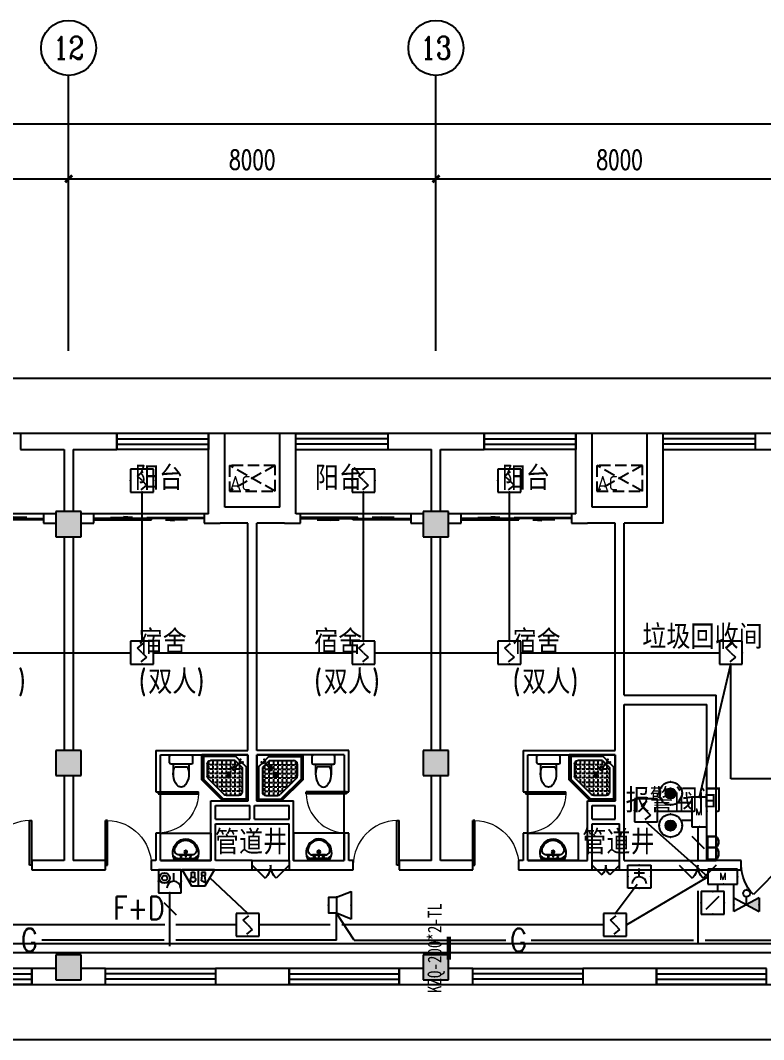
# Model space of a CAD drawing. Extents: x 1725663 to 4653551, y -550461 to 248782.
# Drawn here: x 2360893 to 2377079, y -41388 to -19188 of the extents above; entities that cross this region are included whole.
import ezdxf
from ezdxf.enums import TextEntityAlignment as Align

# ---------------------------------------------------------------- set-up
doc = ezdxf.new("R2010")
doc.units = 0
doc.header["$LTSCALE"] = 1000
doc.linetypes.add('DASH', pattern=[0.35, 0.25, -0.1])
for name, color, linetype in [('0-底图', 7, 'Continuous'), ('AXIS', 3, 'Continuous'), ('AXIS_TEXT', 7, 'Continuous'), ('CABLETRAY', 4, 'Continuous'), ('CLAYER', 7, 'Continuous'), ('COLUMN', 255, 'Continuous'), ('DIM-消防', 3, 'Continuous'), ('DOOR_FIRE', 4, 'Continuous'), ('EQUIP-广播', 3, 'Continuous'), ('EQUIP-消防', 3, 'Continuous'), ('GROUND', 2, 'Continuous'), ('PUB_HATCH', 8, 'Continuous'), ('PUB_TEXT', 7, 'Continuous'), ('WALL', 2, 'Continuous'), ('WINDOW', 4, 'Continuous'), ('WIRE-消防', 1, 'Continuous'), ('WP_F', 1, 'Continuous'), ('抗震支吊架', 2, 'Continuous'), ('洁具', 213, 'Continuous'), ('空调外机', 211, 'Continuous')]:
    doc.layers.add(name, color=color, linetype=linetype)
doc.styles.add('_TCH_AXIS', font='COMPLEX', dxfattribs={"bigfont": 'GBCBIG'})
doc.styles.add('_TEL_DIM', font='SIMPLEX', dxfattribs={"width": 0.8, "height": 3.5, "bigfont": 'HZTXT'})
doc.styles.add('A_DIM_T3', font='SIMPLEX', dxfattribs={"width": 0.7, "bigfont": 'HZ'})
doc.styles.add('COMPLEX', font='COMPLEX')
doc.styles.add('HZ', font='rs.shx', dxfattribs={"width": 0.8, "bigfont": 'hztxt.shx'})
doc.styles.add('kzcad', font='', dxfattribs={"width": 0.8})
doc.styles.get("Standard").update_dxf_attribs({"font": 'geniso.shx', "bigfont": 'hztxt.shx'})
doc.styles.get('kzcad').set_extended_font_data('SimSun')
doc.dimstyles.new('_TCH_ARCH&&150', dxfattribs={"dimtxt": 420, "dimasz": 150, "dimexe": 375, "dimexo": 450, "dimgap": 202.5, "dimtad": 1, "dimdec": 0, "dimzin": 0, "dimdsep": 46, "dimtxsty": 'A_DIM_T3', "dimblk": 'ARCHTICK', "dimcen": 0.09, "dimclrt": 7, "dimazin": 2, "dimtfac": 1, "dimtdec": 0, "dimtix": 1, "dimtmove": 2, "dimatfit": 3, "dimfxl": 150, "dimtolj": 1, "dimtzin": 0, "dimarcsym": 0})

# ---------------------------------------------------------------- blocks, each defined once
blk = doc.blocks.new('$Equip$00002649')
for p, q in [((-0.5, 0.5), (-0.5, -0.5)), ((0.5, 0.5), (-0.5, 0.5)), ((0.5, -0.5), (0.5, 0.5)), ((-0.2, 0.2), (0.05, 0.4)), ((0, 0), (-0.2, 0.2)), ((0, 0), (0.2, -0.2)), ((0.2, -0.2), (-0.05, -0.4)), ((-0.5, -0.5), (0.5, -0.5))]:
    blk.add_line(p, q)
at = {"const_width": 0.02}
blk.add_lwpolyline([(-0.5, 0.5), (0.5, 0.5), (0.5, -0.5), (-0.5, -0.5), (-0.5, 0.5), (0.5, 0.5)], dxfattribs=at)
for p in [(0, 0.5), (-0.5, 0), (0.5, 0), (0, -0.5)]:
    blk.add_point(p)
at = {"color": 7, "flags": 1}
for tag, height, p in [('A', 0.00002, (0, 0)), ('B', 0.4, (0.762, -0.208))]:
    blk.add_attdef(tag, text='', height=height, dxfattribs=at).set_placement(p, align=Align.MIDDLE_CENTER)
blk = doc.blocks.new('$equip$00002760')
for p, q in [((0.5, 0.5), (-0.5, 0.5)), ((-0.5, 0.5), (-0.5, -0.5)), ((0.5, -0.5), (0.5, 0.5)), ((-0.283, -0.283), (0.283, 0.283)), ((-0.5, -0.5), (0.5, -0.5))]:
    blk.add_line(p, q)
at = {"const_width": 0.04}
blk.add_lwpolyline([(-0.5, 0.5), (0.5, 0.5), (0.5, -0.5), (-0.5, -0.5), (-0.5, 0.5), (0.5, 0.5)], dxfattribs=at)
for p in [(0, 0.5), (-0.5, 0), (0.5, 0), (0, -0.5)]:
    blk.add_point(p)
blk.add_solid([(0.283, 0.283), (0.075, 0.124), (0.124, 0.075)])
at = {"color": 7, "flags": 1}
for tag, height, p in [('A', 0.00002, (0, 0)), ('B', 0.4, (0.755, -0.254))]:
    blk.add_attdef(tag, text='', height=height, dxfattribs=at).set_placement(p, align=Align.MIDDLE_CENTER)
blk = doc.blocks.new('$equip$00002662')
for p, q in [((-0.55, -0.95), (-0.55, -0.35)), ((-0.55, -0.35), (0.55, -0.95)), ((0.55, -0.35), (-0.55, -0.95)), ((0, -0.65), (0, -0.3)), ((0.55, -0.35), (0.55, -0.95))]:
    blk.add_line(p, q)
blk.add_circle((0, -0.15), 0.15)
for p in [(-0.002, 0), (-0.55, -0.65), (0, -0.65), (0.55, -0.65)]:
    blk.add_point(p)
blk.add_solid([(0, -0.65), (0.55, -0.95), (0.55, -0.35)])
at = {"color": 7, "flags": 1}
for tag, height, p in [('A', 0.00002, (0, 0)), ('B', 0.4, (0.834, -0.65))]:
    blk.add_attdef(tag, text='', height=height, dxfattribs=at).set_placement(p, align=Align.MIDDLE_CENTER)
blk = doc.blocks.new('$equip_U$00000157(WIN7-PC-dian)')
for p, q in [((-0.65, 0.65), (-0.65, 0)), ((0.65, 0.65), (-0.65, 0.65)), ((0.65, 0), (0.65, 0.65)), ((-0.65, 0), (0.65, 0))]:
    blk.add_line(p, q)
for p in [(0.041, 0.65), (-0.65, 0.325), (0.041, 0), (0.65, 0.325)]:
    blk.add_point(p)
at = {"color": 7, "style": '_TEL_DIM'}
blk.add_attdef('$TEXT$', text='', height=0.3, dxfattribs=at).set_placement((0.006, 0.343), align=Align.MIDDLE_CENTER)
at = {"color": 7, "style": '_TEL_DIM', "flags": 1}
for tag in ['A', 'REMARK']:
    blk.add_attdef(tag, text='', height=0.00002, dxfattribs=at).set_placement((0, 0), align=Align.MIDDLE_CENTER)
at = {"layer": 'EQUIP-消防', "color": 7, "style": '_TEL_DIM', "flags": 1}
blk.add_attdef('REMARK', text='', height=0.00002, dxfattribs=at).set_placement((0, 0), align=Align.MIDDLE_CENTER)
blk.add_attdef('REMARK', text='', height=0.00002, dxfattribs=at).set_placement((0, 0), align=Align.MIDDLE_CENTER)
blk = doc.blocks.new('$equip$00002656')
for p, q in [((-0.5, 1), (-0.5, 0)), ((0.5, 1), (-0.5, 1)), ((0.5, 0), (0.5, 1)), ((0, 0.5), (0, 0.15)), ((-0.5, 0), (0.5, 0)), ((-0.219, 0.331), (0.222, 0.331))]:
    blk.add_line(p, q)
at = {"const_width": 0.04}
blk.add_lwpolyline([(-0.5, 1), (0.5, 1), (0.5, 0), (-0.5, 0), (-0.5, 1), (0.5, 1)], dxfattribs=at)
blk.add_arc((0, 0.8), 0.3, 180, 0)
for p in [(0, 1), (-0.5, 0.5), (0.5, 0.5), (0, 0)]:
    blk.add_point(p)
at = {"color": 7, "flags": 1}
for tag, height, p in [('B', 0.4, (0.762, 0.292)), ('A', 0.00002, (0, 0))]:
    blk.add_attdef(tag, text='', height=height, dxfattribs=at).set_placement(p, align=Align.MIDDLE_CENTER)
blk = doc.blocks.new('A$C29581A72')
at = {"layer": 'EQUIP-消防', "xscale": 500, "yscale": 500, "zscale": 500}
blk.add_blockref('$equip$00002656', (358, 98), dxfattribs=at)
at = {"style": 'HZ', "flags": 1}
for tag in ['WHAT', 'SPEC', 'UNIT']:
    blk.add_attdef(tag, (375, 0), '', height=0.001, dxfattribs=at)
blk = doc.blocks.new('$equip$00003103')
blk.add_hatch(color=256).paths.add_polyline_path([(-0.224, 0, 1), (0.224, 0, 1)])
at = {"const_width": 0.04}
blk.add_lwpolyline([(0, 0.5, -1), (0, -0.5, -1), (0, 0.5, 0.021884)], format="xyb", dxfattribs=at)
for radius in [0.5, 0.224]:
    blk.add_circle((0, 0), radius)
for p in [(0, 0.5), (-0.5, 0), (0.5, 0), (0, -0.5)]:
    blk.add_point(p)
at = {"color": 7, "flags": 1}
for tag, height, p in [('A', 0.00002, (0, 0)), ('B', 0.4, (0.703, -0.203))]:
    blk.add_attdef(tag, text='', height=height, dxfattribs=at).set_placement(p, align=Align.MIDDLE_CENTER)
blk = doc.blocks.new('$equip$00002655')
for p, q in [((-0.5, 1), (-0.5, 0)), ((0.5, 1), (-0.5, 1)), ((0.5, 0), (0.5, 1)), ((-0.169, 0.5), (-0.169, 0.15)), ((-0.5, 0), (0.5, 0))]:
    blk.add_line(p, q)
at = {"const_width": 0.04}
blk.add_lwpolyline([(-0.5, 1), (0.5, 1), (0.5, 0), (-0.5, 0), (-0.5, 1), (0.5, 1)], dxfattribs=at)
for radius in [0.226, 0.113]:
    blk.add_circle((0.227, 0.36), radius)
blk.add_arc((-0.169, 0.8), 0.3, 180, 0)
for p in [(0, 1), (-0.5, 0.5), (0.5, 0.5), (0, 0)]:
    blk.add_point(p)
at = {"color": 7, "flags": 1}
for tag, height, p in [('B', 0.4, (0.762, 0.292)), ('A', 0.00002, (0, 0))]:
    blk.add_attdef(tag, text='', height=height, dxfattribs=at).set_placement(p, align=Align.MIDDLE_CENTER)
blk = doc.blocks.new('$equip$00002679')
for p, q in [((-0.3, 0.699), (-0.703, 0)), ((-0.264, 0.249), (-0.304, 0.569)), ((-0.304, 0.569), (-0.128, 0.489)), ((0.3, 0.699), (-0.3, 0.699)), ((0.3, 0.699), (-0.3, 0.699)), ((-0.128, 0.489), (-0.168, 0.249)), ((0, 0.699), (0, 0)), ((0.703, 0), (0.3, 0.699)), ((-0.703, 0), (0.703, 0)), ((-0.304, 0.249), (-0.304, 0.113)), ((-0.128, 0.249), (-0.304, 0.249)), ((-0.304, 0.113), (-0.128, 0.113)), ((-0.128, 0.113), (-0.128, 0.249)), ((0.174, 0.11), (0.174, 0.338)), ((0.294, 0.11), (0.174, 0.11)), ((0.294, 0.338), (0.294, 0.11))]:
    blk.add_line(p, q)
at = {"const_width": 0.04}
for points in [[(-0.299, 0.699), (0.301, 0.699), (0.703, 0), (-0.702, 0), (-0.299, 0.699), (0.301, 0.699)], [(-0.3, 0.699), (0.3, 0.699), (0.703, 0), (-0.703, 0), (-0.3, 0.699), (0.3, 0.699)]]:
    blk.add_lwpolyline(points, dxfattribs=at)
blk.add_circle((0.234, 0.43), 0.111)
for p in [(0, 0.699), (-0.501, 0.349), (0, 0), (0.502, 0.349)]:
    blk.add_point(p)
at = {"color": 7, "flags": 1}
for tag, height, p in [('B', 0.4, (0.961, 0.299)), ('A', 0.00002, (0, 0))]:
    blk.add_attdef(tag, text='', height=height, dxfattribs=at).set_placement(p, align=Align.MIDDLE_CENTER)
blk = doc.blocks.new('$TelecSys$00000111')
blk.add_line((0.268, 0.268), (-0.268, -0.268))
at = {"color": 7, "style": '_TEL_DIM', "width": 0.8}
blk.add_attdef('N', text='', height=1, dxfattribs=at).set_placement((-0.212, 0.579), align=Align.MIDDLE)
blk = doc.blocks.new('$equip$00002982')
for p, q in [((0.35, 0.35), (1, 0.6)), ((1, 0.6), (1, -0.6)), ((0, 0.35), (0.35, 0.35)), ((0, 0.35), (0, -0.35)), ((0.35, 0.35), (0.35, -0.35)), ((0.35, -0.35), (0, -0.35)), ((1, -0.6), (0.35, -0.35))]:
    blk.add_line(p, q)
at = {"const_width": 0.04}
blk.add_lwpolyline([(0.35, 0.35), (0, 0.35), (0, -0.35), (0.35, -0.35), (1, -0.6), (1, 0.6), (0.35, 0.35), (0, 0.35)], dxfattribs=at)
for p in [(0, 0), (0.35, 0.35), (1, 0), (0.35, -0.35)]:
    blk.add_point(p)
at = {"color": 7, "style": '_TEL_DIM', "flags": 1}
for tag in ['A', 'REMARK']:
    blk.add_attdef(tag, text='', height=0.00002, dxfattribs=at).set_placement((0, 0), align=Align.MIDDLE_CENTER)
blk = doc.blocks.new('1F平面-CAD导入_dwg_Drawing4_t3_dwg_$plan$00001613-474159-1F-927810-1F')
at = {"layer": '洁具'}
for p, q in [((-30, 250), (-170, 250)), ((-200, 170), (-430, 170)), ((-260, -140), (-260, 140)), ((-200, -170), (-200, -220)), ((-170, -250), (-30, -250))]:
    blk.add_line(p, q, dxfattribs=at)
for points in [[(-200, 220), (-200, 170), (-200, -170), (-430, -170)], [(0, -220), (0, 220)]]:
    blk.add_lwpolyline(points, dxfattribs=at)
for centre, radius, start, end in [((-170, 220), 30, 90, 180), ((-30, 220), 30, 0, 90), ((-590, 0), 110, 123.4509, 236.5491), ((-413, -227), 398, 67.4505, 126.6381), ((-413, 227), 398, 233.3619, 292.5495), ((-170, -220), 30, 180, 270), ((-30, -220), 30, 270, 0)]:
    blk.add_arc(centre, radius, start, end, dxfattribs=at)
blk = doc.blocks.new('$lvtry$00000169')
at = {"color": 0}
for p, q in [((259, -36), (259, 0)), ((259, -36), (36, -259)), ((276, -120), (120, -276)), ((144, -151), (291, -298)), ((151, -144), (298, -291)), ((183, -213), (205, -213)), ((220, -213), (243, -213)), ((259, -24), (976, -24)), ((259, -36), (964, -36)), ((270, -213), (270, -143)), ((270, -213), (340, -213)), ((276, -120), (808, -120)), ((366, -213), (366, -143)), ((366, -213), (436, -213)), ((462, -213), (462, -143)), ((462, -213), (532, -213)), ((558, -213), (558, -143)), ((558, -213), (628, -213)), ((655, -213), (655, -143)), ((655, -213), (725, -213)), ((751, -213), (751, -143)), ((751, -213), (821, -213)), ((847, -213), (847, -143)), ((847, -213), (880, -213)), ((880, -192), (880, -460)), ((964, -36), (976, -24)), ((964, -36), (964, -525)), ((976, -24), (976, -530)), ((36, -259), (0, -259)), ((24, -259), (24, -976)), ((36, -259), (36, -964)), ((120, -276), (120, -808)), ((120, -309), (147, -309)), ((120, -405), (147, -405)), ((173, -309), (173, -239)), ((173, -309), (243, -309)), ((173, -405), (173, -335)), ((173, -405), (243, -405)), ((173, -501), (173, -431)), ((270, -263), (270, -239)), ((270, -405), (270, -335)), ((270, -405), (340, -405)), ((270, -501), (270, -431)), ((334, -309), (340, -309)), ((366, -309), (366, -239)), ((366, -309), (436, -309)), ((366, -405), (366, -335)), ((366, -405), (379, -405)), ((366, -501), (366, -431)), ((462, -309), (462, -239)), ((462, -309), (532, -309)), ((462, -405), (462, -335)), ((462, -405), (532, -405)), ((462, -501), (462, -431)), ((558, -309), (558, -239)), ((558, -309), (628, -309)), ((558, -405), (558, -335)), ((558, -405), (628, -405)), ((558, -501), (558, -431)), ((655, -309), (655, -239)), ((655, -309), (725, -309)), ((655, -405), (655, -335)), ((655, -405), (725, -405)), ((655, -501), (655, -431)), ((751, -309), (751, -239)), ((751, -309), (821, -309)), ((751, -405), (751, -335)), ((751, -405), (821, -405)), ((751, -501), (751, -431)), ((847, -309), (847, -239)), ((847, -309), (880, -309)), ((847, -405), (847, -335)), ((847, -405), (880, -405)), ((847, -501), (847, -431)), ((120, -501), (147, -501)), ((120, -598), (147, -598)), ((173, -501), (243, -501)), ((173, -598), (173, -528)), ((173, -598), (243, -598)), ((173, -694), (173, -624)), ((270, -501), (340, -501)), ((270, -598), (270, -528)), ((270, -598), (340, -598)), ((270, -694), (270, -624)), ((366, -501), (436, -501)), ((366, -598), (366, -528)), ((366, -598), (436, -598)), ((366, -694), (366, -624)), ((462, -501), (532, -501)), ((462, -598), (462, -528)), ((462, -598), (532, -598)), ((462, -694), (462, -624)), ((859, -511), (511, -859)), ((964, -525), (525, -964)), ((976, -530), (530, -976)), ((558, -501), (628, -501)), ((558, -598), (558, -528)), ((558, -598), (628, -598)), ((558, -694), (558, -624)), ((655, -501), (725, -501)), ((655, -598), (655, -528)), ((655, -598), (725, -598)), ((655, -694), (655, -624)), ((751, -501), (821, -501)), ((751, -598), (751, -528)), ((751, -598), (773, -598)), ((847, -501), (867, -501)), ((964, -525), (976, -530)), ((120, -694), (147, -694)), ((120, -790), (147, -790)), ((173, -694), (243, -694)), ((173, -790), (173, -720)), ((173, -790), (243, -790)), ((173, -878), (173, -816)), ((192, -880), (460, -880)), ((270, -694), (340, -694)), ((270, -790), (270, -720)), ((270, -790), (340, -790)), ((270, -880), (270, -816)), ((366, -694), (436, -694)), ((366, -790), (366, -720)), ((366, -790), (436, -790)), ((366, -880), (366, -816)), ((462, -694), (532, -694)), ((462, -790), (462, -720)), ((462, -790), (532, -790)), ((462, -880), (462, -816)), ((558, -694), (628, -694)), ((558, -790), (558, -720)), ((558, -790), (580, -790)), ((655, -694), (676, -694)), ((36, -964), (24, -976)), ((24, -976), (530, -976)), ((36, -964), (525, -964)), ((525, -964), (530, -976))]:
    blk.add_line(p, q, dxfattribs=at)
blk.add_lwpolyline([(0, 0), (0, -1000), (540, -1000), (1000, -540), (1000, 0)], close=True)
for points in [[(0, 0), (0, -1000)], [(0, 0), (1000, 0)], [(1000, 0), (1000, -540)], [(136, -190), (148, -178), (132, -162), (121, -174)], [(190, -136), (178, -148), (162, -132), (174, -121)], [(1000, -540), (540, -1000)], [(0, -1000), (540, -1000)]]:
    blk.add_lwpolyline(points, close=True, dxfattribs=at)
for radius in [43.8, 31.1]:
    blk.add_circle((416, -428), radius, dxfattribs=at)
for centre, radius, start, end in [((808, -192), 72, 0, 90), ((296, -296), 40.6, 142.583, 128.4197), ((296, -296), 28.6, 145.828, 125.6599), ((808, -460), 72, 315, 0), ((192, -808), 72, 180, 270), ((460, -808), 72, 270, 315)]:
    blk.add_arc(centre, radius, start, end, dxfattribs=at)
for p in [(103, -156, 0), (156, -102, 0), (416, -428, 0)]:
    blk.add_point(p, dxfattribs=at)
blk = doc.blocks.new('$lvtry$00000178')
at = {"color": 0}
for p, q in [((-238, 0), (238, 0)), ((-214, -36), (-272, -91)), ((-180, -23), (180, -23)), ((-142, -105), (140, -105)), ((140, -105), (-142, -105)), ((216, -37), (268, -91))]:
    blk.add_line(p, q, dxfattribs=at)
blk.add_lwpolyline([(-104, -430, 0.224698), (110, -425, 0.348046), (269, -79), (239, 0), (-241, 0), (-271, -79, 0.356844)], format="xyb", close=True, dxfattribs=at)
for centre, radius in [((-100, -65), 16.3), ((1, -172), 31.6), ((100, -65), 16.3)]:
    blk.add_circle(centre, radius, dxfattribs=at)
at = {"color": 0, "lineweight": 13}
blk.add_circle((1, -172), 23, dxfattribs=at)
at = {"color": 0}
for centre, radius, start, end in [((-142, -205), 100, 90, 190.5602), ((-180, -73), 50, 90, 133.181), ((140, -205), 100, 349.4398, 90), ((180, -73), 50, 44.5607, 90), ((-1, -179), 243, 190.5602, 349.4398)]:
    blk.add_arc(centre, radius, start, end, dxfattribs=at)
for p in [(0, -65), (1, -172)]:
    blk.add_point(p, dxfattribs=at)
blk = doc.blocks.new('A$C70365C93')
at = {"layer": '洁具'}
blk.add_lwpolyline([(-1900, 2300), (-1900, 1700), (-800, 1700), (-800, 2300)], close=True, dxfattribs=at)
blk.add_blockref('$lvtry$00000178', (-1350, 2280), dxfattribs=at)
at = {"layer": '洁具', "rotation": 180}
blk.add_blockref('$lvtry$00000169', (0, 0), dxfattribs=at)
at = {"layer": '洁具', "extrusion": (0, 0, -1), "xscale": -1, "zscale": -1, "rotation": 90}
blk.add_blockref('1F平面-CAD导入_dwg_Drawing4_t3_dwg_$plan$00001613-474159-1F-927810-1F', (1450, 0), dxfattribs=at)
blk = doc.blocks.new('A$Cf5a72a1b')
at = {"layer": '空调外机', "linetype": 'DASH'}
for p, q in [((1000, 563), (0, 0)), ((1000, 0), (0, 563))]:
    blk.add_line(p, q, dxfattribs=at)
blk.add_lwpolyline([(1000, 563), (0, 563), (0, 0), (1000, 0)], close=True, dxfattribs=at)
at = {"layer": 'PUB_TEXT'}
blk.add_text('AC', height=315, dxfattribs=at).set_placement((5, 18))
blk = doc.blocks.new('_ArchTick')
at = {"color": 0, "linetype": 'ByBlock', "const_width": 0.4}
blk.add_lwpolyline([(-0.5, -0.5), (0.5, 0.5)], dxfattribs=at)
blk = doc.blocks.new('*D707')
at = {"layer": 'AXIS', "color": 0, "lineweight": -2, "transparency": 16777216}
for p, q in [((1497007, 55195), (1497007, 60070)), ((1604207, 55195), (1604207, 60070)), ((1497007, 59695), (1604207, 59695))]:
    blk.add_line(p, q, dxfattribs=at)
at = {"layer": 'Defpoints', "color": 0, "transparency": 16777216}
for p in [(1604207, 59695), (1497007, 54745), (1604207, 54745)]:
    blk.add_point(p, dxfattribs=at)
at = {"layer": 'AXIS', "color": 0, "lineweight": -2, "transparency": 16777216, "xscale": 150, "yscale": 150, "zscale": 150, "rotation": 180}
blk.add_blockref('_ArchTick', (1497007, 59695), dxfattribs=at)
at = {"layer": 'AXIS', "color": 0, "lineweight": -2, "transparency": 16777216, "xscale": 150, "yscale": 150, "zscale": 150}
blk.add_blockref('_ArchTick', (1604207, 59695), dxfattribs=at)
at = {"layer": 'AXIS', "color": 7, "transparency": 16777216, "insert": (1550607, 60108), "char_height": 420, "attachment_point": 5, "style": 'A_DIM_T3'}
blk.add_mtext('\\A1;107200', dxfattribs=at)
blk = doc.blocks.new('*D719')
at = {"layer": 'AXIS', "color": 0, "lineweight": -2, "transparency": 16777216}
for p, q in [((1564807, 55195), (1564807, 58870)), ((1572807, 55195), (1572807, 58870)), ((1564807, 58495), (1572807, 58495))]:
    blk.add_line(p, q, dxfattribs=at)
at = {"layer": 'Defpoints', "color": 0, "transparency": 16777216}
for p in [(1572807, 58495), (1564807, 54745), (1572807, 54745)]:
    blk.add_point(p, dxfattribs=at)
at = {"layer": 'AXIS', "color": 0, "lineweight": -2, "transparency": 16777216, "xscale": 150, "yscale": 150, "zscale": 150, "rotation": 180}
blk.add_blockref('_ArchTick', (1564807, 58495), dxfattribs=at)
at = {"layer": 'AXIS', "color": 0, "lineweight": -2, "transparency": 16777216, "xscale": 150, "yscale": 150, "zscale": 150}
blk.add_blockref('_ArchTick', (1572807, 58495), dxfattribs=at)
at = {"layer": 'AXIS', "color": 7, "transparency": 16777216, "insert": (1568807, 58908), "char_height": 420, "attachment_point": 5, "style": 'A_DIM_T3'}
blk.add_mtext('\\A1;8000', dxfattribs=at)
blk = doc.blocks.new('*D720')
at = {"layer": 'AXIS', "color": 0, "lineweight": -2, "transparency": 16777216}
for p, q in [((1572807, 55195), (1572807, 58870)), ((1580807, 55195), (1580807, 58870)), ((1572807, 58495), (1580807, 58495))]:
    blk.add_line(p, q, dxfattribs=at)
at = {"layer": 'Defpoints', "color": 0, "transparency": 16777216}
for p in [(1580807, 58495), (1572807, 54745), (1580807, 54745)]:
    blk.add_point(p, dxfattribs=at)
at = {"layer": 'AXIS', "color": 0, "lineweight": -2, "transparency": 16777216, "xscale": 150, "yscale": 150, "zscale": 150, "rotation": 180}
blk.add_blockref('_ArchTick', (1572807, 58495), dxfattribs=at)
at = {"layer": 'AXIS', "color": 0, "lineweight": -2, "transparency": 16777216, "xscale": 150, "yscale": 150, "zscale": 150}
blk.add_blockref('_ArchTick', (1580807, 58495), dxfattribs=at)
at = {"layer": 'AXIS', "color": 7, "transparency": 16777216, "insert": (1576807, 58908), "char_height": 420, "attachment_point": 5, "style": 'A_DIM_T3'}
blk.add_mtext('\\A1;8000', dxfattribs=at)
blk = doc.blocks.new('*D721')
at = {"layer": 'AXIS', "color": 0, "lineweight": -2, "transparency": 16777216}
for p, q in [((1580807, 55195), (1580807, 58870)), ((1588807, 55195), (1588807, 58870)), ((1580807, 58495), (1588807, 58495))]:
    blk.add_line(p, q, dxfattribs=at)
at = {"layer": 'Defpoints', "color": 0, "transparency": 16777216}
for p in [(1588807, 58495), (1580807, 54745), (1588807, 54745)]:
    blk.add_point(p, dxfattribs=at)
at = {"layer": 'AXIS', "color": 0, "lineweight": -2, "transparency": 16777216, "xscale": 150, "yscale": 150, "zscale": 150, "rotation": 180}
blk.add_blockref('_ArchTick', (1580807, 58495), dxfattribs=at)
at = {"layer": 'AXIS', "color": 0, "lineweight": -2, "transparency": 16777216, "xscale": 150, "yscale": 150, "zscale": 150}
blk.add_blockref('_ArchTick', (1588807, 58495), dxfattribs=at)
at = {"layer": 'AXIS', "color": 7, "transparency": 16777216, "insert": (1584807, 58908), "char_height": 420, "attachment_point": 5, "style": 'A_DIM_T3'}
blk.add_mtext('\\A1;8000', dxfattribs=at)
blk = doc.blocks.new('$WINLIB2D$00000001')
at = {"color": 0}
for points in [[(-0.5, 0.5), (-0.5, -0.5)], [(-0.5, 0.5), (0.5, 0.5)], [(0.5, -0.5), (0.5, 0.5)], [(0.5, 0.1667), (-0.5, 0.1667)], [(0.5, -0.1667), (-0.5, -0.1667)], [(-0.5, -0.5), (0.5, -0.5)]]:
    blk.add_lwpolyline(points, dxfattribs=at)
blk = doc.blocks.new('_AXISO')
blk.add_circle((0, 0), 0.5)
at = {"layer": 'AXIS_TEXT', "style": 'COMPLEX', "width": 1.041667}
blk.add_attdef('A', text='', height=0.56, dxfattribs=at).set_placement((-0.25, -0.28), (0.25, -0.28), align=Align.FIT)
blk = doc.blocks.new('$DorLib2D$00000116')
at = {"color": 0}
for p, q in [((-0.5, 0), (-0.146, 0.354)), ((0.5, 0), (0.146, 0.354))]:
    blk.add_line(p, q, dxfattribs=at)
for centre, start, end in [((-0.5, 0), 0, 45), ((0.5, 0), 135, 180)]:
    blk.add_arc(centre, 0.5, start, end, dxfattribs=at)
blk = doc.blocks.new('$DorLib2D$00000001')
for p, q in [((0.45, 0.975), (0.5, 0.975)), ((0.45, 0), (0.45, 0.975)), ((0.5, 0), (0.5, 0.975)), ((0.5, 0), (0.45, 0))]:
    blk.add_line(p, q)
at = {"lineweight": 13}
blk.add_arc((0.475, 0), 0.975, 91.4693, 180, dxfattribs=at)
blk = doc.blocks.new('$DorLib2D$00000114')
at = {"color": 0}
blk.add_line((0.5, 0), (-0.207, 0.707), dxfattribs=at)
blk.add_arc((0.5, 0), 1, 135, 180, dxfattribs=at)
blk = doc.blocks.new('$DorLib2D$00000131')
at = {"color": 0, "linetype": 'Continuous'}
for p, q in [((0.15, 0.125), (0.2319, 0.1973)), ((0.2319, 0.1973), (0.2319, 0.125)), ((-0.5, 0.125), (-0.5, 0)), ((0.0192, 0.125), (-0.5, 0.125)), ((0.0192, 0), (0.0192, 0.125)), ((0.35, 0.125), (0.15, 0.125)), ((-0.5, 0), (0.0192, 0)), ((-0.024, 0), (0.5, 0)), ((-0.024, -0.125), (-0.024, 0)), ((0.5, 0), (0.5, -0.125)), ((-0.35, -0.125), (-0.15, -0.125)), ((-0.2319, -0.1973), (-0.2319, -0.125)), ((-0.15, -0.125), (-0.2319, -0.1973)), ((0.5, -0.125), (-0.024, -0.125))]:
    blk.add_line(p, q, dxfattribs=at)
blk = doc.blocks.new('ghj')
at = {"layer": 'PUB_HATCH'}
for points in [[(1573082, 51245.3), (1572532, 51245.3), (1572532, 50695.3), (1573082, 50695.3)], [(1581082, 51245.3), (1580532, 51245.3), (1580532, 50695.3), (1581082, 50695.3)], [(1573082, 46045.3), (1572532, 46045.3), (1572532, 45495.3), (1573082, 45495.3)], [(1581082, 46045.3), (1580532, 46045.3), (1580532, 45495.3), (1581082, 45495.3)], [(1573082, 41595.3), (1572532, 41595.3), (1572532, 41045.3), (1573082, 41045.3)], [(1581082, 41595.3), (1580532, 41595.3), (1580532, 41045.3), (1581082, 41045.3)]]:
    blk.add_hatch(color=256, dxfattribs=at).paths.add_polyline_path(points)
at = {"layer": 'AXIS'}
for p, q in [((1572807, 54745.3), (1572807, 60745.3)), ((1580807, 54745.3), (1580807, 60745.3))]:
    blk.add_line(p, q, dxfattribs=at)
at = {"layer": 'COLUMN'}
for p, q in [((1573082, 51245.3), (1572532, 51245.3)), ((1572532, 51245.3), (1572532, 50695.3)), ((1573082, 50695.3), (1573082, 51245.3)), ((1581082, 51245.3), (1580532, 51245.3)), ((1580532, 51245.3), (1580532, 50695.3)), ((1581082, 50695.3), (1581082, 51245.3)), ((1572532, 50695.3), (1573082, 50695.3)), ((1580532, 50695.3), (1581082, 50695.3)), ((1573082, 46045.3), (1572532, 46045.3)), ((1572532, 46045.3), (1572532, 45495.3)), ((1573082, 45495.3), (1573082, 46045.3)), ((1581082, 46045.3), (1580532, 46045.3)), ((1580532, 46045.3), (1580532, 45495.3)), ((1581082, 45495.3), (1581082, 46045.3)), ((1572532, 45495.3), (1573082, 45495.3)), ((1580532, 45495.3), (1581082, 45495.3)), ((1573082, 41595.3), (1572532, 41595.3)), ((1572532, 41595.3), (1572532, 41045.3)), ((1573082, 41045.3), (1573082, 41595.3)), ((1581082, 41595.3), (1580532, 41595.3)), ((1580532, 41595.3), (1580532, 41045.3)), ((1581082, 41045.3), (1581082, 41595.3)), ((1572532, 41045.3), (1573082, 41045.3)), ((1580532, 41045.3), (1581082, 41045.3))]:
    blk.add_line(p, q, dxfattribs=at)
at = {"layer": 'DOOR_FIRE'}
for p, q in [((1576807, 43645.3), (1577607, 43645.3)), ((1584207, 43645.3), (1584807, 43645.3)), ((1586107, 43645.3), (1586907, 43645.3)), ((1576807, 43445.3), (1577607, 43445.3)), ((1584207, 43445.3), (1584807, 43445.3)), ((1586107, 43445.3), (1586907, 43445.3))]:
    blk.add_line(p, q, dxfattribs=at)
at = {"layer": 'GROUND'}
for p, q in [((1588449.6, 54145.3), (1561707, 54145.3)), ((1515607, 39745.3), (1589057, 39745.3))]:
    blk.add_line(p, q, dxfattribs=at)
for points in [[(1588449.6, 52945.3), (1561707, 52945.3)], [(1515607, 40945.3), (1589057, 40945.3)]]:
    blk.add_lwpolyline(points, dxfattribs=at)
at = {"layer": 'WALL'}
for p, q in [((1572807, 52945.3), (1571757, 52945.3)), ((1571757, 52945.3), (1571757, 52595.3)), ((1573857, 52945.3), (1572807, 52945.3)), ((1573857, 52595.3), (1573857, 52945.3)), ((1576207, 52945.3), (1575857, 52945.3)), ((1575857, 52945.3), (1575857, 52595.3)), ((1576207, 51345.3), (1576207, 52945.3)), ((1577407, 51345.3), (1577407, 52945.3)), ((1577757, 52945.3), (1577407, 52945.3)), ((1577757, 52595.3), (1577757, 52945.3)), ((1580807, 52945.3), (1579757, 52945.3)), ((1579757, 52945.3), (1579757, 52595.3)), ((1581857, 52945.3), (1580807, 52945.3)), ((1581857, 52595.3), (1581857, 52945.3)), ((1584207, 52945.3), (1583857, 52945.3)), ((1583857, 52945.3), (1583857, 52595.3)), ((1584207, 51345.3), (1584207, 52945.3)), ((1585757, 52945.3), (1585407, 52945.3)), ((1585407, 51345.3), (1585407, 52945.3)), ((1585757, 52595.3), (1585757, 52945.3)), ((1588957, 52945.3), (1587757, 52945.3)), ((1587757, 52945.3), (1587757, 52595.3)), ((1571757, 52595.3), (1572707, 52595.3)), ((1572707, 52595.3), (1572707, 51245.3)), ((1572907, 52595.3), (1573857, 52595.3)), ((1572907, 52595.3), (1572907, 51245.3)), ((1575857, 51195.3), (1575857, 52595.3)), ((1577757, 51195.3), (1577757, 52595.3)), ((1579757, 52595.3), (1580707, 52595.3)), ((1580707, 51245.3), (1580707, 52595.3)), ((1580907, 52595.3), (1581857, 52595.3)), ((1580907, 51245.3), (1580907, 52595.3)), ((1583857, 51195.3), (1583857, 52595.3)), ((1585757, 50995.3), (1585757, 52595.3)), ((1587757, 52595.3), (1588857, 52595.3)), ((1576807, 51345.3), (1576207, 51345.3)), ((1577407, 51345.3), (1576807, 51345.3)), ((1584807, 51345.3), (1584207, 51345.3)), ((1585407, 51345.3), (1584807, 51345.3)), ((1572532, 51195.3), (1572257, 51195.3)), ((1572257, 51195.3), (1572257, 50995.3)), ((1573357, 51195.3), (1573082, 51195.3)), ((1573357, 50995.3), (1573357, 51195.3)), ((1575857, 51195.3), (1575757, 51195.3)), ((1575757, 51195.3), (1575757, 50995.3)), ((1577857, 51195.3), (1577757, 51195.3)), ((1577857, 50995.3), (1577857, 51195.3)), ((1580532, 51195.3), (1580257, 51195.3)), ((1580257, 51195.3), (1580257, 50995.3)), ((1581357, 51195.3), (1581082, 51195.3)), ((1581357, 50995.3), (1581357, 51195.3)), ((1583857, 51195.3), (1583757, 51195.3)), ((1583757, 51195.3), (1583757, 50995.3)), ((1572257, 50995.3), (1572532, 50995.3)), ((1573082, 50995.3), (1573357, 50995.3)), ((1575757, 50995.3), (1576107, 50995.3)), ((1576707, 50995.3), (1576107, 50995.3)), ((1576707, 46045.3), (1576707, 50995.3)), ((1577507, 50995.3), (1576907, 50995.3)), ((1576907, 46045.3), (1576907, 50995.3)), ((1577507, 50995.3), (1577857, 50995.3)), ((1580257, 50995.3), (1580532, 50995.3)), ((1581082, 50995.3), (1581357, 50995.3)), ((1583757, 50995.3), (1584107, 50995.3)), ((1584707, 50995.3), (1584107, 50995.3)), ((1584707, 47145.3), (1584707, 50995.3)), ((1584907, 47245.3), (1584907, 50995.3)), ((1585757, 50995.3), (1584907, 50995.3)), ((1572707, 50695.3), (1572707, 46045.3)), ((1572907, 50695.3), (1572907, 46045.3)), ((1580707, 46045.3), (1580707, 50695.3)), ((1580907, 46045.3), (1580907, 50695.3)), ((1584707, 46045.3), (1584707, 47145.3)), ((1584907, 47245.3), (1586907, 47245.3)), ((1586907, 43645.3), (1586907, 47245.3)), ((1584907, 47045.3), (1586707, 47045.3)), ((1584907, 46045.3), (1584907, 47045.3)), ((1586707, 43645.3), (1586707, 47045.3)), ((1574707, 46045.3), (1576707, 46045.3)), ((1574707, 46045.3), (1574707, 45145.3)), ((1578907, 46045.3), (1576907, 46045.3)), ((1578907, 45145.3), (1578907, 46045.3)), ((1582707, 46045.3), (1584707, 46045.3)), ((1582707, 46045.3), (1582707, 45145.3)), ((1584907, 44845.3), (1584907, 46045.3)), ((1574807, 45945.3), (1576707, 45945.3)), ((1574807, 45145.3), (1574807, 45945.3)), ((1576707, 44945.3), (1576707, 45945.3)), ((1576907, 44945.3), (1576907, 45945.3)), ((1578807, 45945.3), (1576907, 45945.3)), ((1578807, 45945.3), (1578807, 45145.3)), ((1582807, 45945.3), (1584707, 45945.3)), ((1582807, 45145.3), (1582807, 45945.3)), ((1584707, 44945.3), (1584707, 45945.3)), ((1572707, 45495.3), (1572707, 43645.3)), ((1572907, 45495.3), (1572907, 43645.3)), ((1580707, 43645.3), (1580707, 45495.3)), ((1580907, 43645.3), (1580907, 45495.3)), ((1574707, 45145.3), (1574807, 45145.3)), ((1578807, 45145.3), (1578907, 45145.3)), ((1582707, 45145.3), (1582807, 45145.3)), ((1575907, 44945.3), (1576707, 44945.3)), ((1575907, 44445.3), (1575907, 44945.3)), ((1576007, 44845.3), (1576757, 44845.3)), ((1576007, 44545.3), (1576007, 44845.3)), ((1576757, 44545.3), (1576757, 44845.3)), ((1576857, 44845.3), (1577607, 44845.3)), ((1576857, 44545.3), (1576857, 44845.3)), ((1576907, 44945.3), (1577707, 44945.3)), ((1577607, 44545.3), (1577607, 44845.3)), ((1577707, 44445.3), (1577707, 44945.3)), ((1584107, 44945.3), (1584707, 44945.3)), ((1584107, 44445.3), (1584107, 44945.3)), ((1584207, 44845.3), (1584707, 44845.3)), ((1584207, 44545.3), (1584207, 44845.3)), ((1584707, 44545.3), (1584707, 44845.3)), ((1584907, 44445.3), (1584907, 44845.3)), ((1575907, 43645.3), (1575907, 44445.3)), ((1576007, 44545.3), (1576757, 44545.3)), ((1576007, 44445.3), (1576807, 44445.3)), ((1576007, 43645.3), (1576007, 44445.3)), ((1576807, 44445.3), (1577607, 44445.3)), ((1576857, 44545.3), (1577607, 44545.3)), ((1577607, 43645.3), (1577607, 44445.3)), ((1577707, 43645.3), (1577707, 44445.3)), ((1584107, 43645.3), (1584107, 44445.3)), ((1584207, 44545.3), (1584707, 44545.3)), ((1584207, 44445.3), (1584807, 44445.3)), ((1584207, 43645.3), (1584207, 44445.3)), ((1584807, 43645.3), (1584807, 44445.3)), ((1584907, 43645.3), (1584907, 44445.3)), ((1574807, 44245.3), (1574707, 44245.3)), ((1574707, 44245.3), (1574707, 43645.3)), ((1574807, 43645.3), (1574807, 44245.3)), ((1578907, 44245.3), (1578807, 44245.3)), ((1578807, 44245.3), (1578807, 43645.3)), ((1578907, 43645.3), (1578907, 44245.3)), ((1582807, 44245.3), (1582707, 44245.3)), ((1582707, 44245.3), (1582707, 43645.3)), ((1582807, 43645.3), (1582807, 44245.3)), ((1572707, 43645.3), (1572007, 43645.3)), ((1572007, 43645.3), (1572007, 43445.3)), ((1573607, 43645.3), (1572907, 43645.3)), ((1573607, 43445.3), (1573607, 43645.3)), ((1574707, 43645.3), (1574607, 43645.3)), ((1574607, 43645.3), (1574607, 43445.3)), ((1574807, 43645.3), (1575907, 43645.3)), ((1576807, 43645.3), (1576007, 43645.3)), ((1576807, 43445.3), (1576807, 43645.3)), ((1577607, 43645.3), (1577607, 43445.3)), ((1577707, 43645.3), (1578807, 43645.3)), ((1579007, 43645.3), (1578907, 43645.3)), ((1579007, 43445.3), (1579007, 43645.3)), ((1580707, 43645.3), (1580007, 43645.3)), ((1580007, 43645.3), (1580007, 43445.3)), ((1581607, 43645.3), (1580907, 43645.3)), ((1581607, 43445.3), (1581607, 43645.3)), ((1582707, 43645.3), (1582607, 43645.3)), ((1582607, 43645.3), (1582607, 43445.3)), ((1582807, 43645.3), (1584107, 43645.3)), ((1584207, 43445.3), (1584207, 43645.3)), ((1584807, 43445.3), (1584807, 43645.3)), ((1584907, 43645.3), (1586707, 43645.3)), ((1587457, 43645.3), (1586907, 43645.3)), ((1587457, 43445.3), (1587457, 43645.3)), ((1572007, 43445.3), (1572807, 43445.3)), ((1572807, 43445.3), (1573607, 43445.3)), ((1574607, 43445.3), (1574707, 43445.3)), ((1574707, 43445.3), (1575907, 43445.3)), ((1575907, 43445.3), (1576807, 43445.3)), ((1577607, 43445.3), (1577707, 43445.3)), ((1577707, 43445.3), (1578907, 43445.3)), ((1578907, 43445.3), (1579007, 43445.3)), ((1580007, 43445.3), (1580807, 43445.3)), ((1580807, 43445.3), (1581607, 43445.3)), ((1582607, 43445.3), (1582707, 43445.3)), ((1582707, 43445.3), (1584107, 43445.3)), ((1584107, 43445.3), (1584207, 43445.3)), ((1584807, 43445.3), (1586807, 43445.3)), ((1586807, 43445.3), (1587457, 43445.3)), ((1572532, 41295.3), (1572007, 41295.3)), ((1572007, 41295.3), (1572007, 40945.3)), ((1573607, 41295.3), (1573082, 41295.3)), ((1573607, 40945.3), (1573607, 41295.3)), ((1577607, 41295.3), (1576007, 41295.3)), ((1576007, 41295.3), (1576007, 40945.3)), ((1577607, 40945.3), (1577607, 41295.3)), ((1580532, 41295.3), (1580007, 41295.3)), ((1580007, 41295.3), (1580007, 40945.3)), ((1581607, 41295.3), (1581082, 41295.3)), ((1581607, 40945.3), (1581607, 41295.3)), ((1585607, 41295.3), (1584007, 41295.3)), ((1584007, 41295.3), (1584007, 40945.3)), ((1585607, 40945.3), (1585607, 41295.3)), ((1572007, 40945.3), (1572807, 40945.3)), ((1572807, 40945.3), (1573607, 40945.3)), ((1576007, 40945.3), (1577607, 40945.3)), ((1580007, 40945.3), (1580807, 40945.3)), ((1580807, 40945.3), (1581607, 40945.3)), ((1584007, 40945.3), (1585607, 40945.3))]:
    blk.add_line(p, q, dxfattribs=at)
at = {"layer": 'WINDOW'}
for p, q in [((1572257, 51195.3), (1569857, 51195.3)), ((1575757, 51195.3), (1573357, 51195.3)), ((1580257, 51195.3), (1577857, 51195.3)), ((1583757, 51195.3), (1581357, 51195.3)), ((1574807, 44245.3), (1574807, 45145.3)), ((1578807, 44245.3), (1578807, 45145.3)), ((1582807, 44245.3), (1582807, 45145.3))]:
    blk.add_line(p, q, dxfattribs=at)
for p in [(1576307.5, 51689.1), (1584307.5, 51689.1)]:
    blk.add_blockref('A$Cf5a72a1b', p)
at = {"xscale": -1, "rotation": 180}
for p in [(1576707, 45945.3), (1584707, 45945.3)]:
    blk.add_blockref('A$C70365C93', p, dxfattribs=at)
at = {"rotation": 180}
blk.add_blockref('A$C70365C93', (1576907, 45945.3), dxfattribs=at)
at = {"layer": 'AXIS'}
ref = blk.add_blockref('_AXISO', (1572807, 61345.3), dxfattribs=dict(at, xscale=1200, yscale=1200, zscale=1200))
ref.add_attrib('A', '12', dxfattribs={"layer": 'AXIS_TEXT', "height": 492.67, "style": '_TCH_AXIS'}).set_placement((1572466.8, 61098.9), (1573147.2, 61098.9), align=Align.FIT)
ref = blk.add_blockref('_AXISO', (1580807, 61345.3), dxfattribs=dict(at, xscale=1200, yscale=1200, zscale=1200))
ref.add_attrib('A', '13', dxfattribs={"layer": 'AXIS_TEXT', "height": 492.67, "style": '_TCH_AXIS'}).set_placement((1580466.8, 61098.9), (1581147.2, 61098.9), align=Align.FIT)
at = {"layer": 'DOOR_FIRE', "zscale": 200}
for name, p, xscale, yscale in [('$DorLib2D$00000116', (1577207, 43545.3), 800, -800), ('$DorLib2D$00000116', (1584507, 43545.3), 600, -600), ('$DorLib2D$00000116', (1586507, 43545.3), 800, -800), ('$DorLib2D$00000114', (1587907, 43545.3), 900, -900)]:
    blk.add_blockref(name, p, dxfattribs=dict(at, xscale=xscale, yscale=yscale))
at = {"layer": 'WINDOW'}
for name, p, xscale, yscale, zscale, rotation in [('$WINLIB2D$00000001', (1574857, 52770.3), 2000, 350, 2000, 180), ('$WINLIB2D$00000001', (1578757, 52770.3), -2000, 350, -2000, 180), ('$WINLIB2D$00000001', (1582857, 52770.3), 2000, 350, 2000, 180), ('$WINLIB2D$00000001', (1586757, 52770.3), -2000, 350, -2000, 180), ('$DorLib2D$00000131', (1571057, 51095.3), -2400, -200, -2400, 180), ('$DorLib2D$00000131', (1574557, 51095.3), 2400, -200, 2400, 180), ('$DorLib2D$00000131', (1579057, 51095.3), -2400, -200, -2400, 180), ('$DorLib2D$00000131', (1582557, 51095.3), 2400, -200, 2400, 180), ('$DorLib2D$00000001', (1574757, 44695.3), 900, -900, 900, 90), ('$DorLib2D$00000001', (1578857, 44695.3), 900, 900, 900, 90), ('$DorLib2D$00000001', (1582757, 44695.3), 900, -900, 900, 90)]:
    blk.add_blockref(name, p, dxfattribs=dict(at, xscale=xscale, yscale=yscale, zscale=zscale, rotation=rotation))
for name, p, xscale, yscale, zscale in [('$DorLib2D$00000001', (1571507, 43545.3), 1000, 1000, 1000), ('$DorLib2D$00000001', (1574107, 43545.3), -1000, 1000, -1000), ('$DorLib2D$00000001', (1579507, 43545.3), 1000, 1000, 1000), ('$DorLib2D$00000001', (1582107, 43545.3), -1000, 1000, -1000), ('$WINLIB2D$00000001', (1570807, 41120.3), -2400, -350, -2400), ('$WINLIB2D$00000001', (1574807, 41120.3), 2400, -350, 2400), ('$WINLIB2D$00000001', (1578807, 41120.3), -2400, -350, -2400), ('$WINLIB2D$00000001', (1582807, 41120.3), 2400, -350, 2400), ('$WINLIB2D$00000001', (1586807, 41120.3), -2400, -350, -2400)]:
    blk.add_blockref(name, p, dxfattribs=dict(at, xscale=xscale, yscale=yscale, zscale=zscale))
at = {"layer": 'CLAYER'}
for s, p in [('报警阀间', (1584937, 44692.6)), ('管道井', (1575992.3, 43782.3)), ('管道井', (1583992.3, 43782.3))]:
    blk.add_text(s, height=525, dxfattribs=at).set_placement(p)
at = {"layer": 'PUB_TEXT'}
for s, p in [('阳台', (1574253, 51713.4)), ('阳台', (1578167.5, 51713.4)), ('阳台', (1582240, 51713.4)), ('宿舍', (1574331.6, 48145.6)), ('宿舍', (1578152.4, 48145.6)), ('宿舍', (1582474.5, 48145.6)), ('垃圾回收间', (1585299.6, 48256.2)), (')', (1571701.6, 47273.5)), ('(', (1574331.6, 47273.5)), ('双人', (1574541.6, 47273.5)), (')', (1575591.6, 47273.5)), ('(', (1578152.4, 47273.5)), ('双人', (1578362.4, 47273.5)), (')', (1579412.4, 47273.5)), ('(', (1582474.5, 47273.5)), ('双人', (1582684.5, 47273.5)), (')', (1583734.5, 47273.5))]:
    blk.add_text(s, height=525, dxfattribs=at).set_placement(p)
at = {"layer": 'AXIS'}
for p1, p2, distance, picture, middle in [((1497007, 54745.3), (1604207, 54745.3), 4950, '*D707', (1550607, 60107.8)), ((1564807, 54745.3), (1572807, 54745.3), 3750, '*D719', (1568807, 58907.8)), ((1572807, 54745.3), (1580807, 54745.3), 3750, '*D720', (1576807, 58907.8)), ((1580807, 54745.3), (1588807, 54745.3), 3750, '*D721', (1584807, 58907.8))]:
    dim = blk.add_aligned_dim(p1=p1, p2=p2, distance=distance, dimstyle='_TCH_ARCH&&150', dxfattribs=at)
    dim.commit()
    dim.dimension.update_dxf_attribs({"geometry": picture, "text_midpoint": middle})

msp = doc.modelspace()

# ---------------------------------------------------------------- linework, layer by layer
at = {"layer": 'CABLETRAY'}
for p, q in [((2341874, -39295), (2381426, -39295)), ((2341874, -39295), (2381426, -39295)), ((2381426, -39495), (2341874, -39495)), ((2381426, -39495), (2341874, -39495))]:
    msp.add_line(p, q, dxfattribs=at)
at = {"layer": 'WIRE-消防'}
for p, q in [((2363543, -32711, 4200), (2363543, -29463, 4200)), ((2368365, -32711, 4200), (2368365, -29463, 4200)), ((2371543, -32711, 4200), (2371543, -29463, 4200)), ((2360615, -32961, 4200), (2363293, -32961, 4200)), ((2363793, -32961, 4200), (2368115, -32961, 4200)), ((2368615, -32961, 4200), (2371293, -32961, 4200)), ((2371793, -32961, 4200), (2376115, -32961, 4200)), ((2375680, -36105), (2376365, -33211, 4200)), ((2376365, -35708, 4200), (2376365, -33211, 4200)), ((2379293, -35708, 4200), (2376365, -35708, 4200)), ((2375211, -36221), (2375518, -36221)), ((2374767, -36415, 4200), (2375518, -36415)), ((2375304, -36608), (2375518, -36608)), ((2375862, -37840), (2374517, -36646, 4200)), ((2375651, -37506), (2375651, -36755)), ((2365843, -38638, 4200), (2365020, -37862)), ((2374093, -38888, 4200), (2375862, -37840)), ((2373843, -38638, 4200), (2374324, -38001)), ((2375651, -39295), (2375651, -38146)), ((2376080, -38158), (2376080, -38003)), ((2376434, -38300), (2376434, -38003)), ((2364148, -39352), (2364148, -38188)), ((2367775, -39219), (2367775, -38636)), ((2368162, -39221), (2367775, -38636)), ((2364036, -38888, 4200), (2358093, -38888, 4200)), ((2365593, -38888, 4200), (2364277, -38888, 4200)), ((2367642, -38888, 4200), (2366093, -38888, 4200)), ((2373593, -38888, 4200), (2367890, -38888, 4200)), ((2364025, -39219), (2361363, -39219)), ((2367775, -39219), (2364280, -39219)), ((2368162, -39221), (2371465, -39221)), ((2372017, -39221), (2375555, -39221)), ((2375809, -39221), (2378018, -39221))]:
    msp.add_line(p, q, dxfattribs=at)
at = {"layer": '抗震支吊架', "color": 2, "const_width": 100}
msp.add_lwpolyline([(2370223, -39645), (2370223, -39145)], dxfattribs=at)

# ---------------------------------------------------------------- block references
at = {"layer": '0-底图'}
msp.add_blockref('ghj', (789136, -81133), dxfattribs=at)
at = {"layer": 'DIM-消防'}
ref = msp.add_blockref('$TelecSys$00000111', (2375651, -37092), dxfattribs=dict(at, xscale=500, yscale=500, zscale=500, rotation=90))
ref.add_attrib('N', 'B', dxfattribs={"layer": '0', "color": 7, "height": 500, "style": '_TEL_DIM', "width": 0.8}).set_placement((2375970, -37214), align=Align.MIDDLE)
ref = msp.add_blockref('$TelecSys$00000111', (2364148, -38537), dxfattribs=dict(at, xscale=500, yscale=500, zscale=500, rotation=90))
ref.add_attrib('N', 'F+D', dxfattribs={"layer": '0', "color": 7, "height": 500, "style": '_TEL_DIM', "width": 0.8}).set_placement((2363475, -38523), align=Align.MIDDLE)
at = {"layer": 'EQUIP-广播', "xscale": 500, "yscale": 500, "zscale": 500}
msp.add_blockref('$equip$00002982', (2367600, -38461), dxfattribs=at)
at = {"layer": 'EQUIP-消防', "xscale": 500, "yscale": 500, "zscale": 500}
for name, p in [('$Equip$00002649', (2363543, -29213, 4200)), ('$Equip$00002649', (2368365, -29213, 4200)), ('$Equip$00002649', (2371543, -29213, 4200)), ('$Equip$00002649', (2363543, -32961, 4200)), ('$Equip$00002649', (2368365, -32961, 4200)), ('$Equip$00002649', (2371543, -32961, 4200)), ('$Equip$00002649', (2376365, -32961, 4200)), ('$equip$00003103', (2375054, -36026)), ('$Equip$00002649', (2374517, -36396, 4200)), ('$equip$00003103', (2375054, -36726)), ('$equip$00002760', (2375971, -38408)), ('$equip$00002662', (2376709, -38125)), ('$Equip$00002649', (2365843, -38888, 4200)), ('$Equip$00002649', (2373843, -38888, 4200))]:
    msp.add_blockref(name, p, dxfattribs=at)
at = {"layer": 'EQUIP-消防'}
ref = msp.add_blockref('$equip_U$00000157(WIN7-PC-dian)', (2375843, -36430), dxfattribs=dict(at, xscale=500, yscale=500, zscale=500, rotation=90))
ref.add_attrib('$TEXT$', 'M', dxfattribs={"layer": '0', "color": 7, "height": 150, "style": '_TEL_DIM'}).set_placement((2375671, -36427), align=Align.MIDDLE_CENTER)
at = {"layer": 'EQUIP-消防', "xscale": 500, "yscale": 500, "zscale": 500, "rotation": 180}
for name, p in [('$equip$00002655', (2364148, -37688)), ('$equip$00002679', (2364770, -37688))]:
    msp.add_blockref(name, p, dxfattribs=at)
at = {"layer": 'EQUIP-消防', "xscale": 500, "yscale": 500, "zscale": 500}
msp.add_blockref('$equip_U$00000157(WIN7-PC-dian)', (2376187, -38003), dxfattribs=at).add_auto_attribs({'$TEXT$': 'M'})
at = {"layer": 'WP_F', "xscale": -1, "rotation": 180}
msp.add_blockref('A$C29581A72', (2374013, -37488), dxfattribs=at)

# ---------------------------------------------------------------- texts
at = {"layer": 'DIM-消防', "style": '_TEL_DIM', "width": 0.8}
msp.add_text('G', height=500, rotation=360, dxfattribs=at).set_placement((2361087, -39219), align=Align.MIDDLE_CENTER)
msp.add_text('G', height=500, dxfattribs=at).set_placement((2371741, -39221), align=Align.MIDDLE_CENTER)
at = {"layer": '抗震支吊架', "color": 2, "style": 'kzcad', "width": 0.8}
msp.add_text('KZQ-200*2-TL', height=300, rotation=89.8854, dxfattribs=at).set_placement((2370063, -39395), align=Align.CENTER)

doc.saveas('drawing.dxf')
